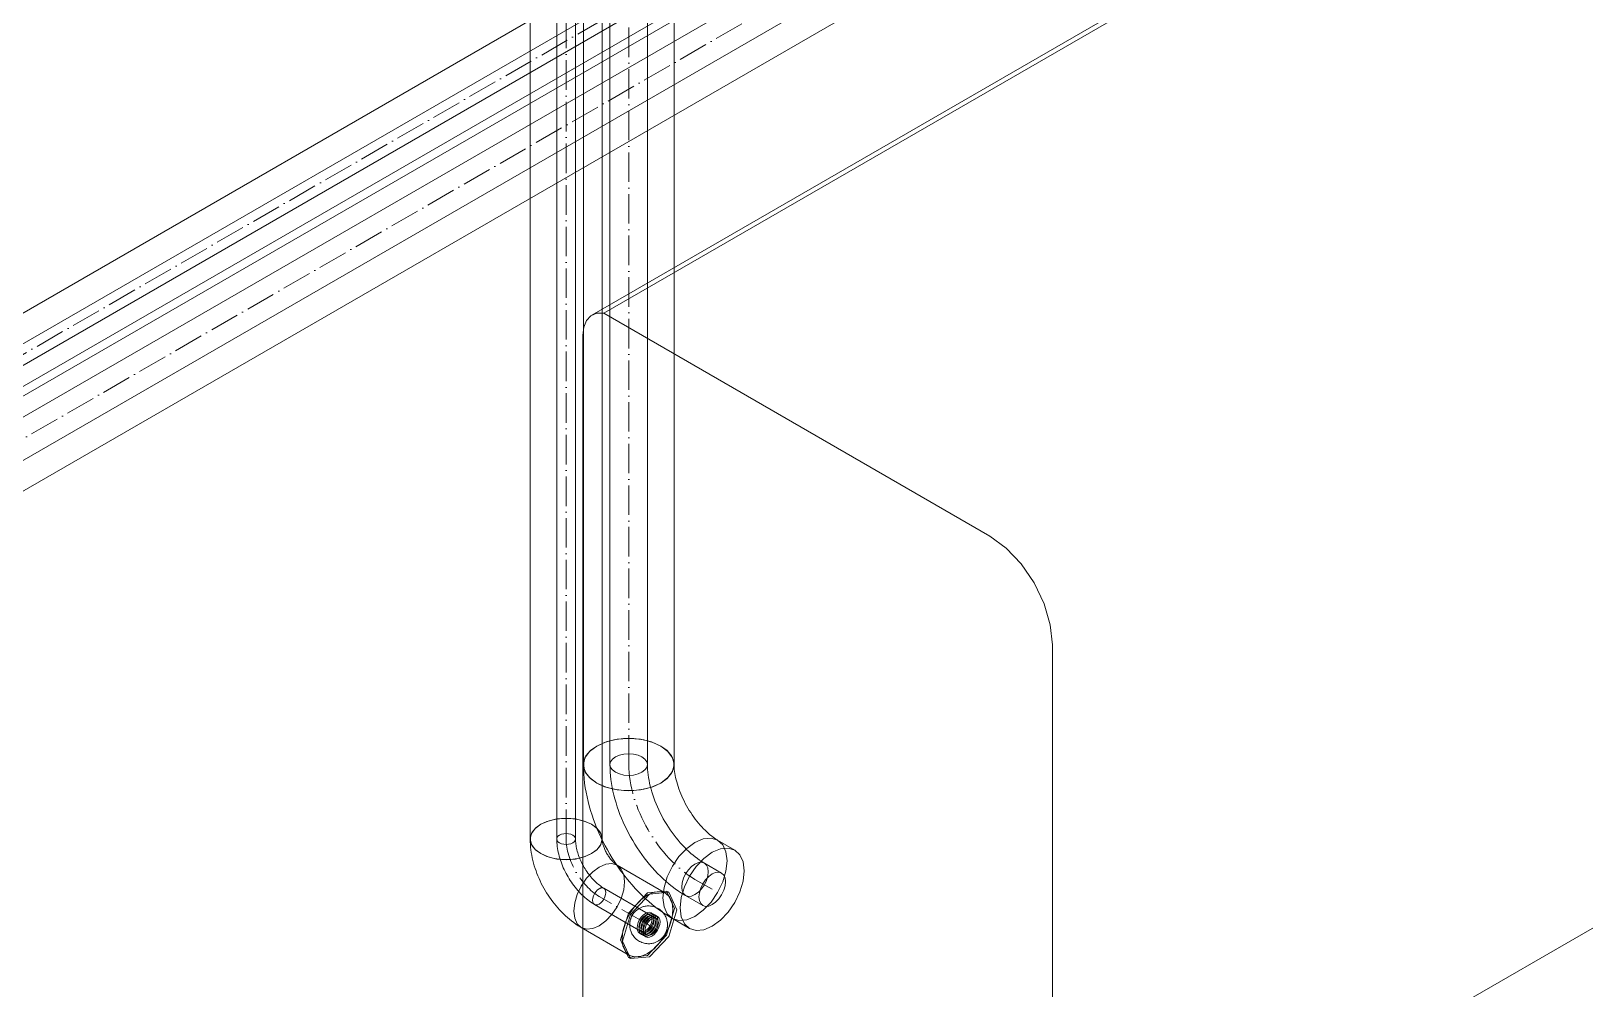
# Model space of a CAD drawing. Header units: millimetres. Extents: x -88595 to 880822, y -1054509 to -148035.
# Drawn here: x 433626 to 434153, y -344996 to -344671 of the extents above; entities that cross this region are included whole.
import ezdxf

# ---------------------------------------------------------------- set-up
doc = ezdxf.new("R2010")
doc.units = ezdxf.units.MM
doc.linetypes.add('$12$ADSK_Осевая', pattern=[14, 10, -2, 0, -2])
doc.linetypes.add('$13$ADSK_Осевая', pattern=[14, 10, -2, 0, -2])
for name, color, linetype, lineweight in [('Изоляция', 7, 'Continuous', 18), ('Оборудование', 7, 'Continuous', 18), ('Трубопровод', 7, 'Continuous', 18), ('Трубопроводы', 7, 'Continuous', 18)]:
    doc.layers.add(name, color=color, linetype=linetype, lineweight=lineweight)

# ---------------------------------------------------------------- blocks, each defined once
blk = doc.blocks.new('$0$ADSK_Настенный внутренний блок кондиционера1 - 1U24TL5FRA-A-3264667-В_ОВ3_1')
at = {"layer": 'Оборудование'}
for p, q in [((-17677.49, 7936.1), (-18390.25, 7524.58)), ((-17673.52, 7936.69), (-18386.28, 7525.18)), ((-18248.75, 7202.87), (-17535.99, 7614.39)), ((-18255.47, 7449.65), (-18386.28, 7525.18)), ((-18393.36, 7517.72), (-18393.36, 7285.95)), ((-18234.26, 7234.92), (-18234.26, 7412.91))]:
    blk.add_line(p, q, dxfattribs=at)
for points in [[(-18386.28, 7525.18, 0), (-18388.62, 7525.18, 0), (-18390.59, 7524.37, 0), (-18392.1, 7522.78, 0), (-18393.04, 7520.52, 0), (-18393.36, 7517.72, 0)], [(-18234.26, 7412.91, 0), (-18234.98, 7419.67, 0), (-18237.1, 7426.8, 0), (-18240.47, 7433.82, 0), (-18244.86, 7440.25, 0), (-18249.98, 7445.65, 0), (-18255.47, 7449.65, 0)]]:
    blk.add_polyline3d(points, dxfattribs=at)
blk = doc.blocks.new('$0$ADSK_МедьПайка_Отвод-гнутая труба - Отвод _гнутая труба_-V143-В_ОВ3_1')
at = {"layer": 'Трубопроводы', "color": 134, "true_color": 0x00a6a6}
for points in [[(-18396.43, 7383.05, 0), (-18397.44, 7382.29, 0), (-18398.08, 7381.41, 0), (-18398.29, 7380.46, 0), (-18398.08, 7379.51, 0), (-18397.44, 7378.62, 0), (-18396.43, 7377.86, 0), (-18395.12, 7377.28, 0), (-18393.58, 7376.91, 0), (-18391.94, 7376.79, 0), (-18390.3, 7376.91, 0), (-18388.77, 7377.28, 0), (-18387.45, 7377.86, 0)], [(-18398.29, 7380.46, 0), (-18398.27, 7379.19, 0), (-18398.21, 7377.92, 0), (-18398.1, 7376.64, 0), (-18397.95, 7375.35, 0), (-18397.76, 7374.05, 0), (-18397.54, 7372.74, 0), (-18397.27, 7371.44, 0), (-18396.97, 7370.13, 0), (-18396.63, 7368.81, 0), (-18396.25, 7367.5, 0), (-18395.83, 7366.19, 0), (-18395.38, 7364.88, 0), (-18394.9, 7363.58, 0), (-18394.38, 7362.28, 0), (-18393.83, 7360.99, 0), (-18393.25, 7359.71, 0), (-18392.63, 7358.44, 0), (-18391.98, 7357.18, 0), (-18391.31, 7355.94, 0), (-18390.6, 7354.71, 0), (-18389.87, 7353.5, 0), (-18389.11, 7352.3, 0), (-18388.33, 7351.13, 0), (-18387.52, 7349.98, 0), (-18386.68, 7348.85, 0), (-18385.82, 7347.74, 0), (-18384.94, 7346.66, 0), (-18384.04, 7345.61, 0), (-18383.12, 7344.59, 0), (-18382.17, 7343.6, 0), (-18381.21, 7342.64, 0), (-18380.23, 7341.71, 0), (-18379.24, 7340.82, 0), (-18378.23, 7339.96, 0), (-18377.2, 7339.14, 0), (-18376.16, 7338.35, 0), (-18375.11, 7337.61, 0), (-18374.04, 7336.9, 0), (-18372.96, 7336.24, 0), (-18372.67, 7336.07, 0)], [(-18387.45, 7377.86, 0), (-18386.44, 7378.62, 0), (-18385.81, 7379.51, 0), (-18385.59, 7380.46, 0), (-18385.81, 7381.41, 0), (-18386.44, 7382.29, 0), (-18387.45, 7383.05, 0), (-18388.77, 7383.63, 0), (-18390.3, 7384, 0), (-18391.94, 7384.12, 0), (-18393.58, 7384, 0), (-18395.12, 7383.63, 0), (-18396.43, 7383.05, 0)], [(-18385.59, 7380.46, 0), (-18385.58, 7379.62, 0), (-18385.53, 7378.77, 0), (-18385.46, 7377.88, 0), (-18385.36, 7376.97, 0), (-18385.22, 7376.05, 0), (-18385.06, 7375.1, 0), (-18384.86, 7374.14, 0), (-18384.64, 7373.16, 0), (-18384.38, 7372.17, 0), (-18384.09, 7371.17, 0), (-18383.77, 7370.17, 0), (-18383.43, 7369.16, 0), (-18383.05, 7368.15, 0), (-18382.64, 7367.13, 0), (-18382.21, 7366.12, 0), (-18381.75, 7365.11, 0), (-18381.27, 7364.11, 0), (-18380.75, 7363.11, 0), (-18380.22, 7362.12, 0), (-18379.66, 7361.15, 0), (-18379.08, 7360.19, 0), (-18378.48, 7359.24, 0), (-18377.86, 7358.32, 0), (-18377.22, 7357.41, 0), (-18376.56, 7356.52, 0), (-18375.89, 7355.66, 0), (-18375.2, 7354.82, 0), (-18374.51, 7354, 0), (-18373.8, 7353.22, 0), (-18373.08, 7352.46, 0), (-18372.35, 7351.74, 0), (-18371.62, 7351.04, 0), (-18370.89, 7350.38, 0), (-18370.15, 7349.76, 0), (-18369.41, 7349.17, 0), (-18368.68, 7348.61, 0), (-18367.95, 7348.1, 0), (-18367.22, 7347.62, 0), (-18366.51, 7347.18, 0), (-18366.32, 7347.07, 0)], [(-18369.49, 7346.76, 0), (-18370.65, 7345.91, 0), (-18371.74, 7344.76, 0), (-18372.67, 7343.4, 0), (-18373.38, 7341.92, 0), (-18373.83, 7340.41, 0), (-18373.98, 7338.98, 0), (-18373.83, 7337.72, 0), (-18373.38, 7336.73, 0), (-18372.67, 7336.07, 0), (-18371.74, 7335.78, 0), (-18370.65, 7335.89, 0), (-18369.49, 7336.39, 0)], [(-18369.49, 7336.39, 0), (-18368.33, 7337.23, 0), (-18367.25, 7338.38, 0), (-18366.32, 7339.74, 0), (-18365.6, 7341.22, 0), (-18365.15, 7342.73, 0), (-18365, 7344.16, 0), (-18365.15, 7345.42, 0), (-18365.6, 7346.41, 0), (-18366.32, 7347.07, 0), (-18367.25, 7347.36, 0), (-18368.33, 7347.25, 0), (-18369.49, 7346.76, 0)]]:
    blk.add_polyline3d(points, dxfattribs=at)
blk = doc.blocks.new('$0$ADSK_МедьПайка_Отвод-гнутая труба - Отвод _гнутая труба_-V140-В_ОВ3_1')
at = {"layer": 'Трубопроводы', "color": 190, "true_color": 0x8000ff}
for points in [[(-18415.4, 7356.54, 0), (-18415.9, 7356.16, 0), (-18416.22, 7355.72, 0), (-18416.33, 7355.25, 0), (-18416.22, 7354.77, 0), (-18415.9, 7354.33, 0), (-18415.4, 7353.95, 0), (-18414.74, 7353.66, 0), (-18413.98, 7353.48, 0), (-18413.15, 7353.41, 0), (-18412.33, 7353.48, 0), (-18411.57, 7353.66, 0), (-18410.91, 7353.95, 0)], [(-18416.33, 7355.25, 0), (-18416.32, 7354.62, 0), (-18416.29, 7353.98, 0), (-18416.23, 7353.34, 0), (-18416.16, 7352.69, 0), (-18416.07, 7352.04, 0), (-18415.95, 7351.39, 0), (-18415.82, 7350.74, 0), (-18415.67, 7350.08, 0), (-18415.5, 7349.43, 0), (-18415.31, 7348.77, 0), (-18415.1, 7348.11, 0), (-18414.88, 7347.46, 0), (-18414.63, 7346.81, 0), (-18414.37, 7346.16, 0), (-18414.1, 7345.51, 0), (-18413.81, 7344.87, 0), (-18413.5, 7344.24, 0), (-18413.18, 7343.61, 0), (-18412.84, 7342.99, 0), (-18412.49, 7342.37, 0), (-18412.12, 7341.77, 0), (-18411.74, 7341.17, 0), (-18411.35, 7340.58, 0), (-18410.94, 7340.01, 0), (-18410.52, 7339.44, 0), (-18410.1, 7338.89, 0), (-18409.65, 7338.35, 0), (-18409.2, 7337.82, 0), (-18408.74, 7337.31, 0), (-18408.27, 7336.82, 0), (-18407.79, 7336.34, 0), (-18407.3, 7335.87, 0), (-18406.8, 7335.43, 0), (-18406.3, 7335, 0), (-18405.78, 7334.59, 0), (-18405.26, 7334.19, 0), (-18404.74, 7333.82, 0), (-18404.2, 7333.47, 0), (-18403.66, 7333.14, 0), (-18403.52, 7333.05, 0)], [(-18410.91, 7353.95, 0), (-18410.41, 7354.33, 0), (-18410.09, 7354.77, 0), (-18409.98, 7355.25, 0), (-18410.09, 7355.72, 0), (-18410.41, 7356.16, 0), (-18410.91, 7356.54, 0), (-18411.57, 7356.83, 0), (-18412.33, 7357.02, 0), (-18413.15, 7357.08, 0), (-18413.98, 7357.02, 0), (-18414.74, 7356.83, 0), (-18415.4, 7356.54, 0)], [(-18409.98, 7355.25, 0), (-18409.97, 7354.83, 0), (-18409.95, 7354.4, 0), (-18409.91, 7353.96, 0), (-18409.86, 7353.51, 0), (-18409.8, 7353.04, 0), (-18409.71, 7352.57, 0), (-18409.62, 7352.09, 0), (-18409.5, 7351.6, 0), (-18409.37, 7351.11, 0), (-18409.23, 7350.61, 0), (-18409.07, 7350.1, 0), (-18408.9, 7349.6, 0), (-18408.71, 7349.09, 0), (-18408.51, 7348.58, 0), (-18408.29, 7348.08, 0), (-18408.06, 7347.57, 0), (-18407.82, 7347.07, 0), (-18407.56, 7346.57, 0), (-18407.29, 7346.08, 0), (-18407.01, 7345.59, 0), (-18406.72, 7345.11, 0), (-18406.42, 7344.64, 0), (-18406.11, 7344.18, 0), (-18405.79, 7343.72, 0), (-18405.46, 7343.28, 0), (-18405.13, 7342.85, 0), (-18404.79, 7342.43, 0), (-18404.44, 7342.02, 0), (-18404.08, 7341.63, 0), (-18403.72, 7341.25, 0), (-18403.36, 7340.89, 0), (-18402.99, 7340.54, 0), (-18402.63, 7340.21, 0), (-18402.26, 7339.9, 0), (-18401.89, 7339.6, 0), (-18401.52, 7339.33, 0), (-18401.16, 7339.07, 0), (-18400.8, 7338.83, 0), (-18400.44, 7338.61, 0), (-18400.34, 7338.55, 0)], [(-18401.93, 7338.4, 0), (-18402.51, 7337.97, 0), (-18403.05, 7337.4, 0), (-18403.52, 7336.72, 0), (-18403.87, 7335.98, 0), (-18404.1, 7335.22, 0), (-18404.17, 7334.51, 0), (-18404.1, 7333.88, 0), (-18403.87, 7333.39, 0), (-18403.52, 7333.05, 0), (-18403.05, 7332.91, 0), (-18402.51, 7332.96, 0), (-18401.93, 7333.21, 0)], [(-18401.93, 7333.21, 0), (-18401.35, 7333.64, 0), (-18400.81, 7334.21, 0), (-18400.34, 7334.89, 0), (-18399.99, 7335.63, 0), (-18399.76, 7336.39, 0), (-18399.68, 7337.1, 0), (-18399.76, 7337.73, 0), (-18399.99, 7338.22, 0), (-18400.34, 7338.55, 0), (-18400.81, 7338.7, 0), (-18401.35, 7338.64, 0), (-18401.93, 7338.4, 0)]]:
    blk.add_polyline3d(points, dxfattribs=at)
blk = doc.blocks.new('$0$ADSK_МедьПайка_Муфта редукционная - Муфта редукционная медная под пайку-V171-В_ОВ3_1')
at = {"layer": 'Трубопроводы', "color": 190, "true_color": 0x8000ff}
for p, q in [((-2147.74, -4589.92), (-2148.45, -4589.51)), ((-2147.34, -4589.23), (-2148.05, -4588.82)), ((-2146.66, -4589.6), (-2147.38, -4589.21)), ((-2145.92, -4590.02), (-2146.63, -4589.62)), ((-2151.63, -4595.01), (-2150.92, -4595.42)), ((-2148.63, -4593.08), (-2149.33, -4592.67)), ((-2146.32, -4590.72), (-2147.03, -4590.31)), ((-2152.03, -4595.71), (-2151.32, -4596.11)), ((-2151.35, -4596.09), (-2150.66, -4596.52)), ((-2150.63, -4596.54), (-2149.92, -4596.95)), ((-2150.23, -4595.85), (-2149.52, -4596.26))]:
    blk.add_line(p, q, dxfattribs=at)
for points in [[(-2142.58, -4592.88, 0), (-2142.58, -4592.65, 0), (-2142.6, -4592.41, 0), (-2142.62, -4592.17, 0), (-2142.65, -4591.91, 0), (-2142.7, -4591.65, 0), (-2142.76, -4591.37, 0), (-2142.83, -4591.09, 0), (-2142.93, -4590.79, 0), (-2143.04, -4590.49, 0), (-2143.17, -4590.18, 0), (-2143.33, -4589.86, 0), (-2143.51, -4589.54, 0), (-2143.72, -4589.22, 0), (-2143.96, -4588.9, 0), (-2144.22, -4588.59, 0), (-2144.51, -4588.29, 0), (-2144.83, -4588, 0), (-2145.17, -4587.73, 0), (-2145.54, -4587.48, 0), (-2145.92, -4587.25, 0), (-2146.32, -4587.06, 0), (-2146.72, -4586.89, 0), (-2147.13, -4586.75, 0), (-2147.54, -4586.64, 0), (-2147.94, -4586.56, 0), (-2148.34, -4586.51, 0), (-2148.72, -4586.48, 0), (-2149.1, -4586.48, 0), (-2149.45, -4586.49, 0), (-2149.79, -4586.53, 0), (-2150.12, -4586.58, 0), (-2150.42, -4586.64, 0), (-2150.71, -4586.71, 0), (-2150.99, -4586.8, 0), (-2151.24, -4586.89, 0), (-2151.48, -4586.99, 0), (-2151.71, -4587.09, 0), (-2151.93, -4587.19, 0), (-2152.13, -4587.3, 0), (-2152.32, -4587.41, 0), (-2152.49, -4587.53, 0), (-2152.66, -4587.64, 0), (-2152.82, -4587.76, 0), (-2152.97, -4587.87, 0), (-2153.11, -4587.99, 0), (-2153.25, -4588.11, 0), (-2153.38, -4588.23, 0), (-2153.5, -4588.34, 0), (-2153.62, -4588.46, 0), (-2153.73, -4588.58, 0), (-2153.83, -4588.7, 0), (-2153.93, -4588.82, 0), (-2154.03, -4588.94, 0), (-2154.12, -4589.06, 0), (-2154.21, -4589.19, 0), (-2154.29, -4589.31, 0), (-2154.38, -4589.43, 0), (-2154.45, -4589.56, 0), (-2154.53, -4589.69, 0), (-2154.6, -4589.82, 0), (-2154.67, -4589.95, 0), (-2154.74, -4590.08, 0), (-2154.8, -4590.22, 0), (-2154.86, -4590.35, 0), (-2154.92, -4590.5, 0), (-2154.98, -4590.64, 0), (-2155.03, -4590.79, 0), (-2155.08, -4590.94, 0), (-2155.13, -4591.1, 0), (-2155.17, -4591.26, 0), (-2155.21, -4591.42, 0), (-2155.25, -4591.59, 0), (-2155.28, -4591.77, 0), (-2155.31, -4591.95, 0), (-2155.34, -4592.14, 0), (-2155.36, -4592.34, 0), (-2155.37, -4592.54, 0), (-2155.38, -4592.76, 0), (-2155.38, -4592.88, 0)], [(-2152.85, -4593.89, 0), (-2152.75, -4592.99, 0), (-2152.47, -4592.05, 0), (-2152.03, -4591.12, 0), (-2151.44, -4590.26, 0), (-2150.77, -4589.55, 0), (-2150.04, -4589.02, 0), (-2149.31, -4588.71, 0), (-2148.63, -4588.64, 0), (-2148.05, -4588.82, 0), (-2147.61, -4589.23, 0), (-2147.32, -4589.86, 0), (-2147.23, -4590.64, 0)], [(-2147.79, -4590.97, 0), (-2147.87, -4590.34, 0), (-2148.1, -4589.84, 0), (-2148.45, -4589.51, 0), (-2148.92, -4589.37, 0), (-2149.46, -4589.42, 0), (-2150.04, -4589.67, 0), (-2150.62, -4590.09, 0), (-2151.16, -4590.67, 0), (-2151.63, -4591.35, 0), (-2151.98, -4592.09, 0), (-2152.21, -4592.84, 0), (-2152.28, -4593.56, 0)], [(-2152.14, -4594.29, 0), (-2152.05, -4593.4, 0), (-2151.77, -4592.45, 0), (-2151.32, -4591.52, 0), (-2150.74, -4590.67, 0), (-2150.06, -4589.96, 0), (-2149.33, -4589.43, 0), (-2148.6, -4589.12, 0), (-2147.93, -4589.05, 0), (-2147.34, -4589.23, 0), (-2146.9, -4589.64, 0), (-2146.62, -4590.26, 0), (-2146.52, -4591.05, 0)], [(-2146.52, -4591.05, 0), (-2146.62, -4590.26, 0), (-2146.9, -4589.64, 0), (-2147.34, -4589.23, 0), (-2147.93, -4589.05, 0), (-2148.6, -4589.12, 0), (-2149.33, -4589.43, 0), (-2150.06, -4589.96, 0), (-2150.74, -4590.67, 0), (-2151.32, -4591.52, 0), (-2151.77, -4592.45, 0), (-2152.05, -4593.4, 0), (-2152.14, -4594.29, 0)], [(-2151.58, -4593.97, 0), (-2151.5, -4593.25, 0), (-2151.28, -4592.5, 0), (-2150.92, -4591.75, 0), (-2150.45, -4591.07, 0), (-2149.91, -4590.5, 0), (-2149.33, -4590.08, 0), (-2148.75, -4589.83, 0), (-2148.21, -4589.78, 0), (-2147.74, -4589.92, 0), (-2147.39, -4590.25, 0), (-2147.16, -4590.75, 0), (-2147.09, -4591.37, 0)], [(-2145.8, -4591.45, 0), (-2145.89, -4590.66, 0), (-2146.18, -4590.03, 0), (-2146.63, -4589.62, 0), (-2147.21, -4589.43, 0), (-2147.89, -4589.5, 0), (-2148.63, -4589.81, 0), (-2149.36, -4590.35, 0), (-2150.04, -4591.07, 0), (-2150.63, -4591.92, 0), (-2151.07, -4592.86, 0), (-2151.36, -4593.81, 0), (-2151.45, -4594.71, 0)], [(-2151.45, -4594.71, 0), (-2151.36, -4593.81, 0), (-2151.07, -4592.86, 0), (-2150.63, -4591.92, 0), (-2150.04, -4591.07, 0), (-2149.36, -4590.35, 0), (-2148.63, -4589.81, 0), (-2147.89, -4589.5, 0), (-2147.21, -4589.43, 0), (-2146.63, -4589.62, 0), (-2146.18, -4590.03, 0), (-2145.89, -4590.66, 0), (-2145.8, -4591.45, 0)], [(-2146.36, -4591.77, 0), (-2146.44, -4591.14, 0), (-2146.67, -4590.64, 0), (-2147.03, -4590.31, 0), (-2147.49, -4590.16, 0), (-2148.04, -4590.22, 0), (-2148.63, -4590.47, 0), (-2149.21, -4590.89, 0), (-2149.76, -4591.47, 0), (-2150.23, -4592.16, 0), (-2150.58, -4592.9, 0), (-2150.81, -4593.66, 0), (-2150.89, -4594.39, 0)], [(-2145.09, -4591.85, 0), (-2145.19, -4591.06, 0), (-2145.47, -4590.44, 0), (-2145.92, -4590.02, 0), (-2146.5, -4589.84, 0), (-2147.19, -4589.91, 0), (-2147.92, -4590.22, 0), (-2148.65, -4590.76, 0), (-2149.33, -4591.48, 0), (-2149.92, -4592.33, 0), (-2150.37, -4593.27, 0), (-2150.65, -4594.22, 0), (-2150.75, -4595.12, 0)], [(-2155.38, -4592.88, 0), (-2155.37, -4593.1, 0), (-2155.36, -4593.34, 0), (-2155.34, -4593.58, 0), (-2155.31, -4593.84, 0), (-2155.26, -4594.1, 0), (-2155.2, -4594.38, 0), (-2155.12, -4594.66, 0), (-2155.03, -4594.96, 0), (-2154.92, -4595.26, 0), (-2154.78, -4595.57, 0), (-2154.63, -4595.89, 0), (-2154.44, -4596.21, 0), (-2154.23, -4596.53, 0), (-2154, -4596.85, 0), (-2153.73, -4597.16, 0), (-2153.44, -4597.46, 0), (-2153.13, -4597.75, 0), (-2152.78, -4598.02, 0), (-2152.42, -4598.27, 0), (-2152.04, -4598.5, 0), (-2151.64, -4598.69, 0), (-2151.24, -4598.86, 0), (-2150.83, -4599, 0), (-2150.42, -4599.11, 0), (-2150.01, -4599.19, 0), (-2149.62, -4599.24, 0), (-2149.23, -4599.27, 0), (-2148.86, -4599.27, 0), (-2148.5, -4599.26, 0), (-2148.16, -4599.22, 0), (-2147.84, -4599.17, 0), (-2147.53, -4599.11, 0), (-2147.24, -4599.04, 0), (-2146.97, -4598.95, 0), (-2146.71, -4598.86, 0), (-2146.47, -4598.76, 0), (-2146.25, -4598.66, 0), (-2146.03, -4598.56, 0), (-2145.83, -4598.45, 0), (-2145.64, -4598.34, 0), (-2145.46, -4598.22, 0), (-2145.29, -4598.11, 0), (-2145.14, -4597.99, 0), (-2144.99, -4597.88, 0), (-2144.84, -4597.76, 0), (-2144.71, -4597.64, 0), (-2144.58, -4597.52, 0), (-2144.46, -4597.41, 0), (-2144.34, -4597.29, 0), (-2144.23, -4597.17, 0), (-2144.13, -4597.05, 0), (-2144.03, -4596.93, 0), (-2143.93, -4596.81, 0), (-2143.84, -4596.69, 0), (-2143.75, -4596.56, 0), (-2143.66, -4596.44, 0), (-2143.58, -4596.32, 0), (-2143.5, -4596.19, 0), (-2143.43, -4596.06, 0), (-2143.36, -4595.93, 0), (-2143.29, -4595.8, 0), (-2143.22, -4595.67, 0), (-2143.16, -4595.53, 0), (-2143.1, -4595.4, 0), (-2143.04, -4595.25, 0), (-2142.98, -4595.11, 0), (-2142.93, -4594.96, 0), (-2142.88, -4594.81, 0), (-2142.83, -4594.65, 0), (-2142.79, -4594.49, 0), (-2142.75, -4594.33, 0), (-2142.71, -4594.16, 0), (-2142.67, -4593.98, 0), (-2142.65, -4593.8, 0), (-2142.62, -4593.61, 0), (-2142.6, -4593.41, 0), (-2142.59, -4593.21, 0), (-2142.58, -4592.99, 0), (-2142.58, -4592.88, 0)], [(-2147.23, -4590.64, 0), (-2147.32, -4591.54, 0), (-2147.61, -4592.48, 0), (-2148.05, -4593.41, 0), (-2148.63, -4594.26, 0), (-2149.31, -4594.98, 0), (-2150.04, -4595.51, 0), (-2150.77, -4595.82, 0), (-2151.44, -4595.88, 0), (-2152.03, -4595.71, 0), (-2152.47, -4595.29, 0), (-2152.75, -4594.67, 0), (-2152.85, -4593.89, 0)], [(-2152.28, -4593.56, 0), (-2152.21, -4594.19, 0), (-2151.98, -4594.68, 0), (-2151.63, -4595.01, 0), (-2151.16, -4595.16, 0), (-2150.62, -4595.1, 0), (-2150.04, -4594.86, 0), (-2149.46, -4594.43, 0), (-2148.92, -4593.86, 0), (-2148.45, -4593.18, 0), (-2148.1, -4592.44, 0), (-2147.87, -4591.68, 0), (-2147.79, -4590.97, 0)], [(-2146.52, -4591.05, 0), (-2146.62, -4591.94, 0), (-2146.9, -4592.89, 0), (-2147.34, -4593.82, 0), (-2147.93, -4594.67, 0), (-2148.6, -4595.39, 0), (-2149.33, -4595.92, 0), (-2150.06, -4596.23, 0), (-2150.74, -4596.29, 0), (-2151.32, -4596.11, 0), (-2151.77, -4595.7, 0), (-2152.05, -4595.08, 0), (-2152.14, -4594.29, 0)], [(-2152.14, -4594.29, 0), (-2152.05, -4595.08, 0), (-2151.77, -4595.7, 0), (-2151.32, -4596.11, 0), (-2150.74, -4596.29, 0), (-2150.06, -4596.23, 0), (-2149.33, -4595.92, 0), (-2148.6, -4595.39, 0), (-2147.93, -4594.67, 0), (-2147.34, -4593.82, 0), (-2146.9, -4592.89, 0), (-2146.62, -4591.94, 0), (-2146.52, -4591.05, 0)], [(-2147.09, -4591.37, 0), (-2147.16, -4592.09, 0), (-2147.39, -4592.84, 0), (-2147.74, -4593.59, 0), (-2148.21, -4594.27, 0), (-2148.75, -4594.84, 0), (-2149.33, -4595.26, 0), (-2149.91, -4595.51, 0), (-2150.45, -4595.56, 0), (-2150.92, -4595.42, 0), (-2151.28, -4595.09, 0), (-2151.5, -4594.59, 0), (-2151.58, -4593.97, 0)], [(-2151.45, -4594.71, 0), (-2151.36, -4595.5, 0), (-2151.07, -4596.13, 0), (-2150.63, -4596.54, 0), (-2150.04, -4596.72, 0), (-2149.36, -4596.66, 0), (-2148.63, -4596.35, 0), (-2147.89, -4595.81, 0), (-2147.21, -4595.09, 0), (-2146.63, -4594.23, 0), (-2146.18, -4593.3, 0), (-2145.89, -4592.35, 0), (-2145.8, -4591.45, 0)], [(-2145.8, -4591.45, 0), (-2145.89, -4592.35, 0), (-2146.18, -4593.3, 0), (-2146.63, -4594.23, 0), (-2147.21, -4595.09, 0), (-2147.89, -4595.81, 0), (-2148.63, -4596.35, 0), (-2149.36, -4596.66, 0), (-2150.04, -4596.72, 0), (-2150.63, -4596.54, 0), (-2151.07, -4596.13, 0), (-2151.36, -4595.5, 0), (-2151.45, -4594.71, 0)], [(-2150.89, -4594.39, 0), (-2150.81, -4595.02, 0), (-2150.58, -4595.52, 0), (-2150.23, -4595.85, 0), (-2149.76, -4596, 0), (-2149.21, -4595.94, 0), (-2148.63, -4595.69, 0), (-2148.04, -4595.26, 0), (-2147.49, -4594.69, 0), (-2147.03, -4594, 0), (-2146.67, -4593.25, 0), (-2146.44, -4592.49, 0), (-2146.36, -4591.77, 0)], [(-2150.75, -4595.12, 0), (-2150.65, -4595.91, 0), (-2150.37, -4596.53, 0), (-2149.92, -4596.95, 0), (-2149.33, -4597.13, 0), (-2148.65, -4597.06, 0), (-2147.92, -4596.75, 0), (-2147.19, -4596.22, 0), (-2146.5, -4595.5, 0), (-2145.92, -4594.64, 0), (-2145.47, -4593.71, 0), (-2145.19, -4592.76, 0), (-2145.09, -4591.85, 0)], [(-2150.18, -4594.79, 0), (-2150.1, -4594.07, 0), (-2149.88, -4593.31, 0), (-2149.52, -4592.56, 0), (-2149.05, -4591.88, 0), (-2148.5, -4591.3, 0), (-2147.92, -4590.87, 0), (-2147.33, -4590.63, 0), (-2146.79, -4590.57, 0), (-2146.32, -4590.72, 0), (-2145.96, -4591.05, 0), (-2145.73, -4591.55, 0), (-2145.66, -4592.18, 0)], [(-2145.66, -4592.18, 0), (-2145.73, -4592.9, 0), (-2145.96, -4593.66, 0), (-2146.32, -4594.41, 0), (-2146.79, -4595.1, 0), (-2147.33, -4595.67, 0), (-2147.92, -4596.1, 0), (-2148.5, -4596.35, 0), (-2149.05, -4596.4, 0), (-2149.52, -4596.26, 0), (-2149.88, -4595.93, 0), (-2150.1, -4595.43, 0), (-2150.18, -4594.79, 0)]]:
    blk.add_polyline3d(points, dxfattribs=at)

msp = doc.modelspace()

# ---------------------------------------------------------------- linework, layer by layer
at = {"layer": 'Изоляция', "color": 190, "true_color": 0x8000ff}
for p, q in [((433795.46, -344434.22), (433795.46, -344944.73)), ((433819.81, -344944.73), (433819.81, -344434.22)), ((434009.53, -344543.75), (431475.79, -346006.6)), ((431487.96, -346027.69), (434021.71, -344564.84)), ((433841.3, -344963.07), (433824.95, -344953.63)), ((433842.41, -344962.79), (433841.7, -344962.38)), ((433812.78, -344974.72), (433829.13, -344984.16)), ((433828.73, -344984.85), (433829.44, -344985.26))]:
    msp.add_line(p, q, dxfattribs=at)
at = {"layer": 'Изоляция', "color": 134, "true_color": 0x00a6a6}
for p, q in [((433813.5, -344434.93), (433813.5, -344919.52)), ((433844.2, -344919.52), (433844.2, -344434.93)), ((434042.68, -344549.52), (431545.53, -345991.25)), ((431560.88, -346017.84), (434058.03, -344576.11)), ((433864.81, -344948.48), (433858.98, -344945.11)), ((433843.63, -344971.7), (433849.46, -344975.07))]:
    msp.add_line(p, q, dxfattribs=at)
for points in [[(433818, -344925.79, 0), (433815.56, -344923.95, 0), (433814.03, -344921.82, 0), (433813.5, -344919.52, 0), (433814.03, -344917.23, 0), (433815.56, -344915.09, 0), (433818, -344913.26, 0)], [(433818, -344913.26, 0), (433815.85, -344914.81, 0), (433814.36, -344916.6, 0), (433813.6, -344918.53, 0), (433813.6, -344920.52, 0), (433814.37, -344922.45, 0), (433815.86, -344924.24, 0), (433818, -344925.79, 0)], [(433818, -344913.26, 0), (433821.18, -344911.85, 0), (433824.88, -344910.96, 0), (433828.85, -344910.66, 0), (433832.83, -344910.96, 0), (433836.53, -344911.85, 0), (433839.71, -344913.26, 0)], [(433839.71, -344913.26, 0), (433837.02, -344912.02, 0), (433833.92, -344911.16, 0), (433830.57, -344910.72, 0), (433827.13, -344910.72, 0), (433823.78, -344911.16, 0), (433820.68, -344912.02, 0), (433818, -344913.26, 0)], [(433839.71, -344913.26, 0), (433842.15, -344915.09, 0), (433843.68, -344917.23, 0), (433844.2, -344919.52, 0), (433843.68, -344921.82, 0), (433842.15, -344923.95, 0), (433839.71, -344925.79, 0)], [(433839.71, -344925.79, 0), (433841.85, -344924.24, 0), (433843.34, -344922.45, 0), (433844.11, -344920.51, 0), (433844.11, -344918.53, 0), (433843.34, -344916.59, 0), (433841.85, -344914.81, 0), (433839.71, -344913.26, 0)], [(433813.5, -344919.52, 0), (433813.53, -344921.09, 0), (433813.61, -344922.66, 0), (433813.74, -344924.22, 0), (433813.92, -344925.79, 0), (433814.14, -344927.35, 0), (433814.41, -344928.9, 0), (433814.73, -344930.46, 0), (433815.09, -344932, 0), (433815.49, -344933.55, 0), (433815.93, -344935.08, 0), (433816.41, -344936.61, 0), (433816.94, -344938.13, 0), (433817.5, -344939.64, 0), (433818.1, -344941.14, 0), (433818.73, -344942.62, 0), (433819.4, -344944.1, 0), (433820.11, -344945.56, 0), (433820.85, -344947, 0), (433821.63, -344948.43, 0), (433822.43, -344949.84, 0), (433823.27, -344951.23, 0), (433824.15, -344952.6, 0), (433825.05, -344953.94, 0), (433825.98, -344955.27, 0), (433826.94, -344956.57, 0), (433827.93, -344957.84, 0), (433828.95, -344959.09, 0), (433830, -344960.31, 0), (433831.07, -344961.5, 0), (433832.17, -344962.66, 0), (433833.3, -344963.79, 0), (433834.46, -344964.88, 0), (433835.64, -344965.94, 0), (433836.84, -344966.97, 0), (433838.07, -344967.95, 0), (433839.33, -344968.9, 0), (433840.62, -344969.8, 0), (433841.93, -344970.67, 0), (433843.26, -344971.49, 0), (433843.63, -344971.7, 0)], [(433844.2, -344919.52, 0), (433844.21, -344920.05, 0), (433844.24, -344920.61, 0), (433844.29, -344921.21, 0), (433844.36, -344921.85, 0), (433844.46, -344922.51, 0), (433844.58, -344923.21, 0), (433844.73, -344923.93, 0), (433844.9, -344924.67, 0), (433845.1, -344925.42, 0), (433845.32, -344926.2, 0), (433845.57, -344926.99, 0), (433845.84, -344927.79, 0), (433846.14, -344928.59, 0), (433846.47, -344929.41, 0), (433846.82, -344930.22, 0), (433847.19, -344931.04, 0), (433847.58, -344931.86, 0), (433848, -344932.67, 0), (433848.44, -344933.47, 0), (433848.89, -344934.26, 0), (433849.36, -344935.05, 0), (433849.85, -344935.81, 0), (433850.36, -344936.57, 0), (433850.88, -344937.3, 0), (433851.4, -344938.02, 0), (433851.94, -344938.71, 0), (433852.49, -344939.38, 0), (433853.05, -344940.03, 0), (433853.6, -344940.65, 0), (433854.16, -344941.24, 0), (433854.72, -344941.8, 0), (433855.28, -344942.32, 0), (433855.83, -344942.82, 0), (433856.37, -344943.28, 0), (433856.9, -344943.7, 0), (433857.42, -344944.09, 0), (433857.92, -344944.45, 0), (433858.4, -344944.76, 0), (433858.86, -344945.04, 0), (433858.98, -344945.11, 0)], [(433839.71, -344925.79, 0), (433836.53, -344927.2, 0), (433832.83, -344928.08, 0), (433828.85, -344928.38, 0), (433824.88, -344928.08, 0), (433821.18, -344927.2, 0), (433818, -344925.79, 0)], [(433818, -344925.79, 0), (433820.69, -344927.03, 0), (433823.79, -344927.89, 0), (433827.14, -344928.33, 0), (433830.57, -344928.33, 0), (433833.93, -344927.89, 0), (433837.02, -344927.03, 0), (433839.71, -344925.79, 0)], [(433840.45, -344964.67, 0), (433840.82, -344961.22, 0), (433841.9, -344957.57, 0), (433843.63, -344953.98, 0), (433845.88, -344950.69, 0), (433848.49, -344947.92, 0), (433851.3, -344945.87, 0)], [(433851.3, -344945.87, 0), (433848.49, -344947.92, 0), (433845.88, -344950.69, 0), (433843.63, -344953.98, 0), (433841.9, -344957.57, 0), (433840.82, -344961.22, 0), (433840.45, -344964.67, 0)], [(433851.3, -344945.87, 0), (433854.11, -344944.68, 0), (433856.73, -344944.42, 0), (433858.98, -344945.11, 0), (433860.7, -344946.71, 0), (433861.79, -344949.11, 0), (433862.16, -344952.14, 0)], [(433862.16, -344952.14, 0), (433861.79, -344949.11, 0), (433860.7, -344946.71, 0), (433858.98, -344945.11, 0), (433856.73, -344944.42, 0), (433854.11, -344944.68, 0), (433851.3, -344945.87, 0)], [(433857.14, -344949.24, 0), (433854.33, -344951.29, 0), (433851.71, -344954.05, 0), (433849.46, -344957.34, 0), (433847.74, -344960.94, 0), (433846.65, -344964.58, 0), (433846.28, -344968.04, 0)], [(433867.99, -344955.51, 0), (433867.62, -344952.48, 0), (433866.54, -344950.08, 0), (433864.81, -344948.48, 0), (433862.56, -344947.79, 0), (433859.95, -344948.05, 0), (433857.14, -344949.24, 0)], [(433862.16, -344952.14, 0), (433861.79, -344955.6, 0), (433860.7, -344959.25, 0), (433858.98, -344962.84, 0), (433856.73, -344966.13, 0), (433854.11, -344968.89, 0), (433851.3, -344970.94, 0)], [(433851.3, -344970.94, 0), (433854.11, -344968.89, 0), (433856.73, -344966.13, 0), (433858.98, -344962.84, 0), (433860.7, -344959.25, 0), (433861.79, -344955.6, 0), (433862.16, -344952.14, 0)], [(433857.14, -344974.31, 0), (433859.95, -344972.26, 0), (433862.56, -344969.5, 0), (433864.81, -344966.21, 0), (433866.54, -344962.62, 0), (433867.62, -344958.97, 0), (433867.99, -344955.51, 0)], [(433851.3, -344970.94, 0), (433848.49, -344972.14, 0), (433845.88, -344972.39, 0), (433843.63, -344971.7, 0), (433841.9, -344970.1, 0), (433840.82, -344967.7, 0), (433840.45, -344964.67, 0)], [(433840.45, -344964.67, 0), (433840.82, -344967.7, 0), (433841.9, -344970.1, 0), (433843.63, -344971.7, 0), (433845.88, -344972.39, 0), (433848.49, -344972.14, 0), (433851.3, -344970.94, 0)], [(433846.28, -344968.04, 0), (433846.65, -344971.07, 0), (433847.74, -344973.47, 0), (433849.46, -344975.07, 0), (433851.71, -344975.76, 0), (433854.33, -344975.5, 0), (433857.14, -344974.31, 0)]]:
    msp.add_polyline3d(points, dxfattribs=at)
at = {"layer": 'Изоляция', "color": 190, "true_color": 0x8000ff}
for points in [[(433799.03, -344949.7, 0), (433797.1, -344948.25, 0), (433795.88, -344946.55, 0), (433795.46, -344944.73, 0), (433795.88, -344942.91, 0), (433797.1, -344941.22, 0), (433799.03, -344939.76, 0)], [(433799.03, -344939.76, 0), (433797.33, -344940.99, 0), (433796.15, -344942.41, 0), (433795.54, -344943.95, 0), (433795.54, -344945.52, 0), (433796.15, -344947.05, 0), (433797.33, -344948.47, 0), (433799.03, -344949.7, 0)], [(433799.03, -344939.76, 0), (433801.55, -344938.64, 0), (433804.49, -344937.94, 0), (433807.64, -344937.7, 0), (433810.79, -344937.94, 0), (433813.73, -344938.64, 0), (433816.25, -344939.76, 0)], [(433816.25, -344939.76, 0), (433814.12, -344938.78, 0), (433811.66, -344938.1, 0), (433809, -344937.75, 0), (433806.27, -344937.75, 0), (433803.62, -344938.1, 0), (433801.16, -344938.78, 0), (433799.03, -344939.76, 0)], [(433816.25, -344939.76, 0), (433818.18, -344941.22, 0), (433819.4, -344942.91, 0), (433819.81, -344944.73, 0), (433819.4, -344946.55, 0), (433818.18, -344948.25, 0), (433816.25, -344949.7, 0)], [(433816.25, -344949.7, 0), (433817.95, -344948.47, 0), (433819.13, -344947.05, 0), (433819.74, -344945.52, 0), (433819.74, -344943.94, 0), (433819.13, -344942.41, 0), (433817.95, -344940.99, 0), (433816.25, -344939.76, 0)], [(433795.46, -344944.73, 0), (433795.48, -344945.67, 0), (433795.53, -344946.6, 0), (433795.6, -344947.52, 0), (433795.71, -344948.44, 0), (433795.84, -344949.35, 0), (433796, -344950.26, 0), (433796.18, -344951.16, 0), (433796.39, -344952.05, 0), (433796.62, -344952.93, 0), (433796.87, -344953.81, 0), (433797.15, -344954.69, 0), (433797.44, -344955.55, 0), (433797.76, -344956.41, 0), (433798.1, -344957.26, 0), (433798.46, -344958.1, 0), (433798.84, -344958.93, 0), (433799.24, -344959.76, 0), (433799.66, -344960.57, 0), (433800.1, -344961.38, 0), (433800.55, -344962.17, 0), (433801.03, -344962.96, 0), (433801.52, -344963.73, 0), (433802.03, -344964.49, 0), (433802.55, -344965.24, 0), (433803.1, -344965.97, 0), (433803.66, -344966.7, 0), (433804.24, -344967.41, 0), (433804.83, -344968.1, 0), (433805.45, -344968.78, 0), (433806.08, -344969.44, 0), (433806.72, -344970.09, 0), (433807.39, -344970.72, 0), (433808.07, -344971.33, 0), (433808.77, -344971.93, 0), (433809.49, -344972.5, 0), (433810.23, -344973.06, 0), (433810.98, -344973.59, 0), (433811.76, -344974.1, 0), (433812.56, -344974.59, 0), (433812.78, -344974.72, 0)], [(433819.81, -344944.73, 0), (433819.82, -344944.84, 0), (433819.82, -344944.98, 0), (433819.84, -344945.14, 0), (433819.86, -344945.32, 0), (433819.89, -344945.52, 0), (433819.93, -344945.74, 0), (433819.97, -344945.98, 0), (433820.03, -344946.23, 0), (433820.1, -344946.49, 0), (433820.18, -344946.77, 0), (433820.27, -344947.05, 0), (433820.37, -344947.35, 0), (433820.48, -344947.65, 0), (433820.61, -344947.96, 0), (433820.74, -344948.27, 0), (433820.88, -344948.58, 0), (433821.03, -344948.89, 0), (433821.19, -344949.2, 0), (433821.36, -344949.51, 0), (433821.54, -344949.82, 0), (433821.72, -344950.12, 0), (433821.91, -344950.42, 0), (433822.1, -344950.71, 0), (433822.3, -344950.99, 0), (433822.5, -344951.26, 0), (433822.71, -344951.52, 0), (433822.91, -344951.77, 0), (433823.11, -344952.01, 0), (433823.32, -344952.24, 0), (433823.52, -344952.45, 0), (433823.71, -344952.64, 0), (433823.9, -344952.82, 0), (433824.09, -344952.99, 0), (433824.26, -344953.14, 0), (433824.42, -344953.27, 0), (433824.57, -344953.38, 0), (433824.71, -344953.48, 0), (433824.83, -344953.56, 0), (433824.93, -344953.62, 0), (433824.95, -344953.63, 0)], [(433816.25, -344949.7, 0), (433813.73, -344950.82, 0), (433810.79, -344951.52, 0), (433807.64, -344951.76, 0), (433804.49, -344951.52, 0), (433801.55, -344950.82, 0), (433799.03, -344949.7, 0)], [(433799.03, -344949.7, 0), (433801.16, -344950.68, 0), (433803.62, -344951.37, 0), (433806.28, -344951.72, 0), (433809.01, -344951.72, 0), (433811.66, -344951.37, 0), (433814.12, -344950.68, 0), (433816.25, -344949.7, 0)], [(433810.26, -344969.14, 0), (433810.55, -344966.4, 0), (433811.41, -344963.51, 0), (433812.78, -344960.66, 0), (433814.56, -344958.05, 0), (433816.64, -344955.86, 0), (433818.87, -344954.23, 0)], [(433818.87, -344954.23, 0), (433816.64, -344955.86, 0), (433814.56, -344958.05, 0), (433812.78, -344960.66, 0), (433811.41, -344963.51, 0), (433810.55, -344966.4, 0), (433810.26, -344969.14, 0)], [(433818.87, -344954.23, 0), (433821.09, -344953.29, 0), (433823.17, -344953.08, 0), (433824.95, -344953.63, 0), (433826.32, -344954.9, 0), (433827.18, -344956.8, 0), (433827.47, -344959.2, 0)], [(433827.47, -344959.2, 0), (433827.18, -344956.8, 0), (433826.32, -344954.9, 0), (433824.95, -344953.63, 0), (433823.17, -344953.08, 0), (433821.09, -344953.29, 0), (433818.87, -344954.23, 0)], [(433827.47, -344959.2, 0), (433827.18, -344961.95, 0), (433826.32, -344964.84, 0), (433824.95, -344967.69, 0), (433823.17, -344970.3, 0), (433821.09, -344972.49, 0), (433818.87, -344974.11, 0)], [(433818.87, -344974.11, 0), (433821.09, -344972.49, 0), (433823.17, -344970.3, 0), (433824.95, -344967.69, 0), (433826.32, -344964.84, 0), (433827.18, -344961.95, 0), (433827.47, -344959.2, 0)], [(433826.04, -344978.91, 0), (433828.73, -344969.87, 0), (433835.22, -344963.02, 0)], [(433835.22, -344963.67, 0), (433832.99, -344965.3, 0), (433830.91, -344967.49, 0), (433829.13, -344970.1, 0), (433827.76, -344972.95, 0), (433826.9, -344975.84, 0), (433826.61, -344978.59, 0)], [(433835.92, -344963.43, 0), (433829.44, -344970.28, 0), (433826.75, -344979.32, 0)], [(433835.22, -344963.02, 0), (433841.7, -344962.38, 0), (433844.39, -344968.32, 0)], [(433843.83, -344968.64, 0), (433843.53, -344966.24, 0), (433842.67, -344964.34, 0), (433841.3, -344963.07, 0), (433839.52, -344962.52, 0), (433837.45, -344962.73, 0), (433835.22, -344963.67, 0)], [(433845.1, -344968.73, 0), (433842.41, -344962.79, 0), (433835.92, -344963.43, 0)], [(433818.87, -344974.11, 0), (433816.64, -344975.06, 0), (433814.56, -344975.27, 0), (433812.78, -344974.72, 0), (433811.41, -344973.45, 0), (433810.55, -344971.55, 0), (433810.26, -344969.14, 0)], [(433810.26, -344969.14, 0), (433810.55, -344971.55, 0), (433811.41, -344973.45, 0), (433812.78, -344974.72, 0), (433814.56, -344975.27, 0), (433816.64, -344975.06, 0), (433818.87, -344974.11, 0)], [(433844.39, -344968.32, 0), (433841.7, -344977.36, 0), (433835.22, -344984.21, 0)], [(433835.22, -344983.56, 0), (433837.45, -344981.93, 0), (433839.52, -344979.74, 0), (433841.3, -344977.13, 0), (433842.67, -344974.28, 0), (433843.53, -344971.39, 0), (433843.83, -344968.64, 0)], [(433835.92, -344984.62, 0), (433842.41, -344977.77, 0), (433845.1, -344968.73, 0)], [(433835.22, -344984.21, 0), (433828.73, -344984.85, 0), (433826.04, -344978.91, 0)], [(433826.61, -344978.59, 0), (433826.9, -344980.99, 0), (433827.76, -344982.89, 0), (433829.13, -344984.16, 0), (433830.91, -344984.71, 0), (433832.99, -344984.5, 0), (433835.22, -344983.56, 0)], [(433826.75, -344979.32, 0), (433829.44, -344985.26, 0), (433835.92, -344984.62, 0)]]:
    msp.add_polyline3d(points, dxfattribs=at)
at = {"layer": 'Трубопровод', "color": 190, "true_color": 0x8000ff}
for p, q in [((433804.46, -344434.22), (433804.46, -344944.73)), ((433810.81, -344944.73), (433810.81, -344434.22)), ((434014.03, -344551.54), (431480.29, -346014.4)), ((431483.46, -346019.9), (434017.21, -344557.04)), ((433836.8, -344970.87), (433820.45, -344961.42)), ((433817.28, -344966.92), (433833.63, -344976.36))]:
    msp.add_line(p, q, dxfattribs=at)
at = {"layer": 'Трубопровод', "color": 190, "linetype": '$12$ADSK_Осевая', "true_color": 0x8000ff}
for p, q in [((433807.64, -344944.73), (433807.64, -344434.22)), ((433807.64, -344944.73), (433807.64, -344434.22)), ((434015.62, -344554.29), (431481.88, -346017.15)), ((434015.62, -344554.29), (431481.88, -346017.15)), ((433835.22, -344973.61), (433818.87, -344964.17)), ((433835.22, -344973.61), (433818.87, -344964.17))]:
    msp.add_line(p, q, dxfattribs=at)
at = {"layer": 'Трубопровод', "color": 134, "true_color": 0x00a6a6}
for p, q in [((433822.5, -344434.93), (433822.5, -344919.52)), ((433835.2, -344919.52), (433835.2, -344434.93)), ((434047.18, -344557.32), (431550.03, -345999.04)), ((431556.38, -346010.04), (434053.53, -344568.31)), ((433860.31, -344956.28), (433854.48, -344952.91)), ((433848.13, -344963.91), (433853.96, -344967.27))]:
    msp.add_line(p, q, dxfattribs=at)
at = {"layer": 'Трубопровод', "color": 134, "linetype": '$12$ADSK_Осевая', "true_color": 0x00a6a6}
for p, q in [((433828.85, -344919.52), (433828.85, -344434.93)), ((433828.85, -344919.52), (433828.85, -344434.93)), ((434050.35, -344562.82), (431553.21, -346004.54)), ((434050.35, -344562.82), (431553.21, -346004.54)), ((433857.14, -344961.78), (433851.3, -344958.41)), ((433857.14, -344961.78), (433851.3, -344958.41))]:
    msp.add_line(p, q, dxfattribs=at)
at = {"layer": 'Трубопровод', "color": 134, "true_color": 0x00a6a6}
for points in [[(433824.36, -344922.11, 0), (433823.35, -344921.36, 0), (433822.72, -344920.47, 0), (433822.5, -344919.52, 0), (433822.72, -344918.57, 0), (433823.35, -344917.69, 0), (433824.36, -344916.93, 0)], [(433824.36, -344916.93, 0), (433825.68, -344916.35, 0), (433827.21, -344915.98, 0), (433828.85, -344915.86, 0), (433830.5, -344915.98, 0), (433832.03, -344916.35, 0), (433833.34, -344916.93, 0)], [(433833.34, -344916.93, 0), (433834.35, -344917.69, 0), (433834.99, -344918.57, 0), (433835.2, -344919.52, 0), (433834.99, -344920.47, 0), (433834.35, -344921.36, 0), (433833.34, -344922.11, 0)], [(433833.34, -344922.11, 0), (433832.03, -344922.7, 0), (433830.5, -344923.06, 0), (433828.85, -344923.19, 0), (433827.21, -344923.06, 0), (433825.68, -344922.7, 0), (433824.36, -344922.11, 0)], [(433846.81, -344961, 0), (433846.97, -344959.57, 0), (433847.42, -344958.06, 0), (433848.13, -344956.57, 0), (433849.06, -344955.21, 0), (433850.14, -344954.07, 0), (433851.3, -344953.22, 0)], [(433851.3, -344953.22, 0), (433852.47, -344952.73, 0), (433853.55, -344952.62, 0), (433854.48, -344952.91, 0), (433855.19, -344953.57, 0), (433855.64, -344954.56, 0), (433855.79, -344955.82, 0)], [(433855.79, -344955.82, 0), (433855.64, -344957.25, 0), (433855.19, -344958.75, 0), (433854.48, -344960.24, 0), (433853.55, -344961.6, 0), (433852.47, -344962.74, 0), (433851.3, -344963.59, 0)], [(433857.14, -344956.59, 0), (433855.98, -344957.44, 0), (433854.89, -344958.58, 0), (433853.96, -344959.94, 0), (433853.25, -344961.43, 0), (433852.8, -344962.94, 0), (433852.65, -344964.37, 0)], [(433861.63, -344959.18, 0), (433861.47, -344957.93, 0), (433861.03, -344956.94, 0), (433860.31, -344956.28, 0), (433859.38, -344955.99, 0), (433858.3, -344956.1, 0), (433857.14, -344956.59, 0)], [(433851.3, -344963.59, 0), (433850.14, -344964.09, 0), (433849.06, -344964.19, 0), (433848.13, -344963.91, 0), (433847.42, -344963.25, 0), (433846.97, -344962.25, 0), (433846.81, -344961, 0)], [(433857.14, -344966.96, 0), (433858.3, -344966.11, 0), (433859.38, -344964.97, 0), (433860.31, -344963.61, 0), (433861.03, -344962.12, 0), (433861.47, -344960.61, 0), (433861.63, -344959.18, 0)], [(433852.65, -344964.37, 0), (433852.8, -344965.62, 0), (433853.25, -344966.61, 0), (433853.96, -344967.27, 0), (433854.89, -344967.56, 0), (433855.98, -344967.45, 0), (433857.14, -344966.96, 0)]]:
    msp.add_polyline3d(points, dxfattribs=at)
at = {"layer": 'Трубопровод', "color": 190, "true_color": 0x8000ff}
for points in [[(433805.39, -344946.03, 0), (433804.89, -344945.65, 0), (433804.57, -344945.21, 0), (433804.46, -344944.73, 0), (433804.57, -344944.26, 0), (433804.89, -344943.81, 0), (433805.39, -344943.44, 0)], [(433805.39, -344943.44, 0), (433806.05, -344943.14, 0), (433806.82, -344942.96, 0), (433807.64, -344942.9, 0), (433808.46, -344942.96, 0), (433809.23, -344943.14, 0), (433809.88, -344943.44, 0)], [(433809.88, -344946.03, 0), (433809.23, -344946.32, 0), (433808.46, -344946.5, 0), (433807.64, -344946.56, 0), (433806.82, -344946.5, 0), (433806.05, -344946.32, 0), (433805.39, -344946.03, 0)], [(433809.88, -344943.44, 0), (433810.39, -344943.81, 0), (433810.71, -344944.26, 0), (433810.81, -344944.73, 0), (433810.71, -344945.21, 0), (433810.39, -344945.65, 0), (433809.88, -344946.03, 0)], [(433816.62, -344965.47, 0), (433816.7, -344964.76, 0), (433816.92, -344964, 0), (433817.28, -344963.26, 0), (433817.74, -344962.58, 0), (433818.28, -344962.01, 0), (433818.87, -344961.58, 0)], [(433818.87, -344961.58, 0), (433819.45, -344961.33, 0), (433819.99, -344961.28, 0), (433820.45, -344961.42, 0), (433820.81, -344961.76, 0), (433821.03, -344962.25, 0), (433821.11, -344962.88, 0)], [(433818.87, -344966.77, 0), (433818.28, -344967.01, 0), (433817.74, -344967.07, 0), (433817.28, -344966.92, 0), (433816.92, -344966.59, 0), (433816.7, -344966.1, 0), (433816.62, -344965.47, 0)], [(433821.11, -344962.88, 0), (433821.03, -344963.59, 0), (433820.81, -344964.35, 0), (433820.45, -344965.09, 0), (433819.99, -344965.77, 0), (433819.45, -344966.34, 0), (433818.87, -344966.77, 0)], [(433835.22, -344971.02, 0), (433834.64, -344971.45, 0), (433834.09, -344972.02, 0), (433833.63, -344972.7, 0), (433833.27, -344973.44, 0), (433833.05, -344974.2, 0), (433832.97, -344974.91, 0)], [(433837.46, -344972.32, 0), (433837.39, -344971.69, 0), (433837.16, -344971.2, 0), (433836.8, -344970.87, 0), (433836.34, -344970.72, 0), (433835.8, -344970.78, 0), (433835.22, -344971.02, 0)], [(433835.22, -344976.21, 0), (433835.8, -344975.78, 0), (433836.34, -344975.21, 0), (433836.8, -344974.53, 0), (433837.16, -344973.79, 0), (433837.39, -344973.03, 0), (433837.46, -344972.32, 0)], [(433832.97, -344974.91, 0), (433833.05, -344975.54, 0), (433833.27, -344976.03, 0), (433833.63, -344976.36, 0), (433834.09, -344976.51, 0), (433834.64, -344976.45, 0), (433835.22, -344976.21, 0)]]:
    msp.add_polyline3d(points, dxfattribs=at)
at = {"layer": 'Трубопроводы', "color": 134, "linetype": '$13$ADSK_Осевая', "true_color": 0x00a6a6}
msp.add_ellipse((433851.3, -344932.48), major_axis=(-15.88, 27.5), ratio=0.57735, start_param=0.785398, end_param=2.356194, dxfattribs=at)
at = {"layer": 'Трубопроводы', "color": 190, "linetype": '$13$ADSK_Осевая', "true_color": 0x8000ff}
msp.add_ellipse((433818.87, -344951.21), major_axis=(-7.94, 13.75), ratio=0.57735, start_param=0.785398, end_param=2.356194, dxfattribs=at)

# ---------------------------------------------------------------- block references
at = {"layer": 'Оборудование'}
msp.add_blockref('$0$ADSK_Настенный внутренний блок кондиционера1 - 1U24TL5FRA-A-3264667-В_ОВ3_1', (452206.65, -352291.81), dxfattribs=at)
at = {"layer": 'Трубопроводы', "color": 134, "true_color": 0x00a6a6}
msp.add_blockref('$0$ADSK_МедьПайка_Отвод-гнутая труба - Отвод _гнутая труба_-V143-В_ОВ3_1', (452220.79, -352299.98), dxfattribs=at)
at = {"layer": 'Трубопроводы', "color": 190, "true_color": 0x8000ff}
for name, p in [('$0$ADSK_МедьПайка_Отвод-гнутая труба - Отвод _гнутая труба_-V140-В_ОВ3_1', (452220.79, -352299.98)), ('$0$ADSK_МедьПайка_Муфта редукционная - Муфта редукционная медная под пайку-V171-В_ОВ3_1', (435984.55, -340380.94))]:
    msp.add_blockref(name, p, dxfattribs=at)

doc.saveas('drawing.dxf')
